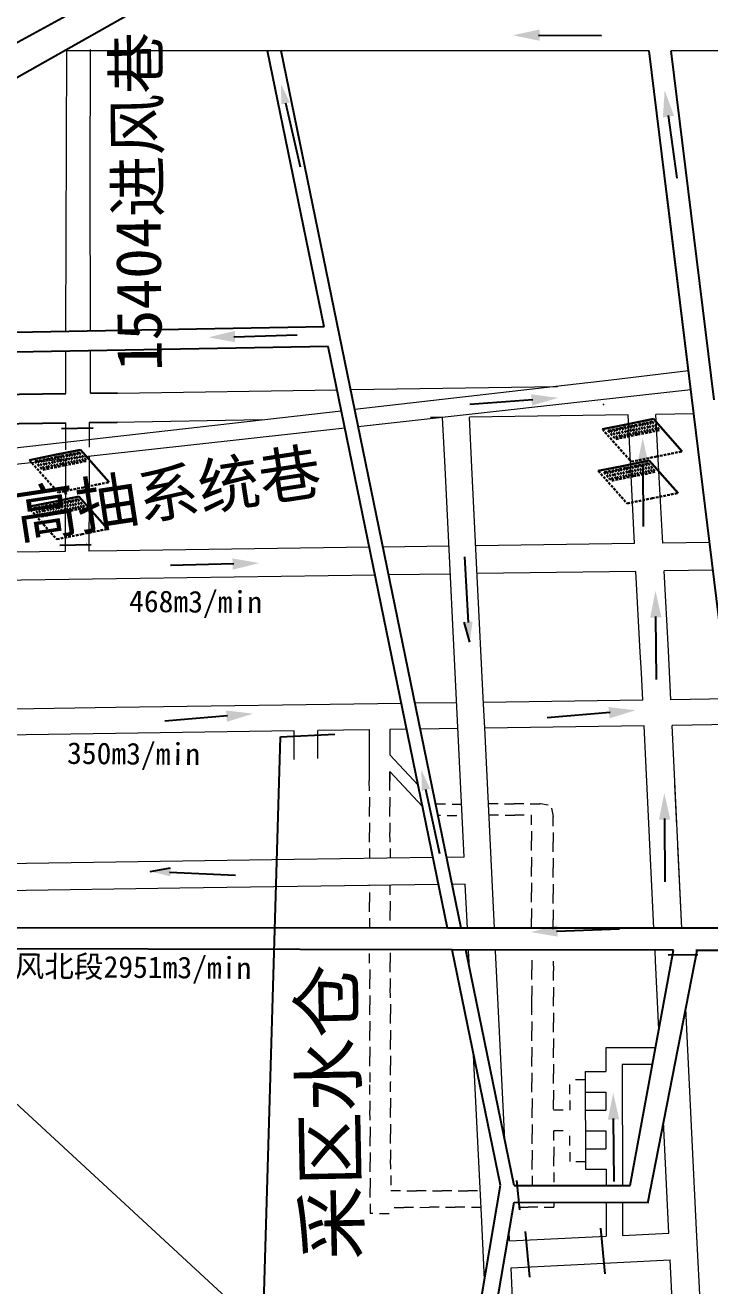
# Model space of a CAD drawing. Header units: millimetres. Extents: x 19725493 to 39459123, y 4133135 to 8271895.
# Drawn here: x 19728712.6 to 19728845.6, y 4135319.8 to 4135564.6 of the extents above; entities that cross this region are included whole.
import ezdxf

# ---------------------------------------------------------------- set-up
doc = ezdxf.new("R2010")
doc.units = ezdxf.units.MM
doc.linetypes.add('HIDDENX2', pattern=[0.75, 0.5, -0.25])
for name, color, linetype in [('2m等高线', 37, 'Continuous'), ('主要大巷', 7, 'Continuous'), ('图符号', 90, 'Continuous'), ('岩巷', 30, 'Continuous'), ('未掘巷道', 7, 'Continuous'), ('次要巷道', 7, 'Continuous'), ('次要巷道注记', 7, 'Continuous'), ('煤巷', 7, 'Continuous')]:
    doc.layers.add(name, color=color, linetype=linetype)
doc.styles.add('宋体', font='')
doc.styles.get('宋体').set_extended_font_data('SimSun')
doc.linetypes.add('井田边界线', pattern='A,40,-2,[133,煤矿线型.shx,S=1,R=0,X=0,Y=0],-4', length=46)

msp = doc.modelspace()

# ---------------------------------------------------------------- hatches: boundary and pattern name
at = {"ltscale": 6}
for color, points in [(1, [(19728762.42, 4135549.17), (19728764.04, 4135549.57), (19728762.29, 4135553.22)]), (5, [(19728799.55, 4135448.77), (19728797.88, 4135448.66), (19728798.98, 4135444.76)]), (1, [(19728789.67, 4135415.88), (19728791.3, 4135416.25), (19728789.6, 4135419.93)]), (5, [(19728740.82, 4135399.28), (19728740.87, 4135400.95), (19728736.88, 4135400.24)])]:
    msp.add_hatch(color=color, dxfattribs=at).paths.add_polyline_path(points)
at = {"layer": '2m等高线', "linetype": '井田边界线'}
for color, points in [(1, [(19728812.56, 4135561.54), (19728812.56, 4135563.73), (19728807.36, 4135562.61)]), (1, [(19728836.52, 4135546.66), (19728838.69, 4135546.97), (19728836.86, 4135551.96)]), (1, [(19728753.42, 4135503.01), (19728753.35, 4135505.21), (19728748.2, 4135503.94)]), (1, [(19728810.92, 4135492.89), (19728811.1, 4135490.7), (19728816.19, 4135492.21)]), (1, [(19728831.55, 4135479.25), (19728833.75, 4135479.28), (19728832.59, 4135484.46)]), (1, [(19728752.89, 4135461.03), (19728752.96, 4135458.84), (19728758.12, 4135460.11)]), (1, [(19728834.05, 4135449.54), (19728836.24, 4135449.56), (19728835.08, 4135454.74)]), (1, [(19728751.64, 4135431.49), (19728751.84, 4135429.3), (19728756.91, 4135430.88)]), (1, [(19728825.95, 4135432.16), (19728826.16, 4135429.97), (19728831.23, 4135431.54)]), (1, [(19728835.76, 4135410.27), (19728837.96, 4135410.29), (19728836.8, 4135415.48)]), (5, [(19728816.08, 4135387.58), (19728815.99, 4135389.78), (19728810.84, 4135388.46)]), (1, [(19728825.83, 4135352.05), (19728828.03, 4135352.07), (19728826.86, 4135357.25)])]:
    msp.add_hatch(color=color, dxfattribs=at).paths.add_polyline_path(points)

# ---------------------------------------------------------------- linework, layer by layer
for p, q in [((19728783.82, 4135600.93), (19728602.77, 4135502.01)), ((19728784.77, 4135596), (19728620.39, 4135503.29)), ((19728770.7, 4135505.98), (19728759.67, 4135559.62)), ((19728797.35, 4135389.24), (19728762.34, 4135559.62)), ((19728842.27, 4135491.17), (19728833.88, 4135559.62)), ((19728846.45, 4135491.8), (19728838.14, 4135559.62)), ((19728857.09, 4135370.15), (19728837.22, 4135532.33)), ((19728770.7, 4135505.98), (19728584.66, 4135502.65)), ((19728771.47, 4135502.19), (19728584.92, 4135498.85)), ((19728794.68, 4135389.24), (19728771.47, 4135502.19)), ((19728705.9, 4135492.85), (19728720.5, 4135493.05)), ((19728705.9, 4135492.85), (19728720.5, 4135493.05)), ((19728725.34, 4135493.12), (19728730.5, 4135493.2)), ((19728725.34, 4135493.12), (19728730.5, 4135493.2)), ((19728705.89, 4135487.15), (19728720.48, 4135487.35)), ((19728719.69, 4135486.28), (19728725.82, 4135486.38)), ((19728725.08, 4135487.42), (19728730.48, 4135487.5)), ((19728719.34, 4135463.61), (19728725.47, 4135463.71)), ((19728758.51, 4135300.26), (19728762.25, 4135426.39)), ((19728762.25, 4135426.39), (19728772.76, 4135426.88)), ((19728794.68, 4135389.24), (19728575.41, 4135389.34)), ((19728854.75, 4135389.22), (19728794.68, 4135389.24)), ((19728795.55, 4135385.01), (19728515.67, 4135385.59)), ((19728838.57, 4135384.92), (19728795.55, 4135385.01)), ((19728804.95, 4135339.28), (19728795.55, 4135385.01)), ((19728807.61, 4135339.27), (19728798.22, 4135385)), ((19728830.16, 4135339.25), (19728838.57, 4135384.92)), ((19728833.61, 4135335.8), (19728843.2, 4135384.91)), ((19728843.3, 4135384.03, -0.14), (19728837.52, 4135383.99, -0.14)), ((19728855.28, 4135384.88), (19728842.9, 4135384.91)), ((19728808.7, 4135334.51), (19728808.17, 4135340.25)), ((19728759.15, 4135067.49), (19728804.95, 4135339.28)), ((19728807.61, 4135339.27), (19728830.16, 4135339.25)), ((19728762.17, 4135070.4), (19728807.6, 4135336)), ((19728807.6, 4135336), (19728833.64, 4135335.92)), ((19728810.67, 4135321.44), (19728809.84, 4135330.33)), ((19728825.28, 4135322.09), (19728824.46, 4135330.98))]:
    msp.add_line(p, q)
at = {"lineweight": 20}
msp.add_line((19728997.19, 4135090.98, 952.25), (19728501.94, 4135547.9, 476.13), dxfattribs=at)
at = {"lineweight": 30}
for p, q in [((19728829.72, 4135487.1), (19728824.77, 4135486.1)), ((19728834.68, 4135488.11), (19728829.72, 4135487.1)), ((19728834.68, 4135488.11), (19728840.26, 4135481.8)), ((19728723.35, 4135482.13), (19728718.39, 4135481.13)), ((19728723.35, 4135482.13), (19728728.93, 4135475.82)), ((19728718.39, 4135481.13), (19728713.44, 4135480.13)), ((19728828.92, 4135479.01), (19728823.97, 4135478.01)), ((19728833.88, 4135480.01), (19728828.92, 4135479.01)), ((19728833.88, 4135480.01), (19728839.46, 4135473.71)), ((19728718.12, 4135472.04), (19728713.16, 4135471.04)), ((19728723.07, 4135473.04), (19728718.12, 4135472.04)), ((19728723.07, 4135473.04), (19728728.65, 4135466.73))]:
    msp.add_line(p, q, dxfattribs=at)
at = {"linetype": 'HIDDENX2', "lineweight": 30}
for p, q in [((19728830.08, 4135486.69), (19728825.85, 4135485.84)), ((19728828.54, 4135486.38), (19728830, 4135484.73)), ((19728829.04, 4135486.48), (19728830.5, 4135484.83)), ((19728829.6, 4135486.6), (19728831.06, 4135484.94)), ((19728830.08, 4135486.69), (19728831.55, 4135485.04)), ((19728834.45, 4135487.58), (19728830.22, 4135486.72)), ((19728830.22, 4135486.72), (19728831.69, 4135485.07)), ((19728830.74, 4135486.83), (19728832.2, 4135485.17)), ((19728831.27, 4135486.93), (19728832.73, 4135485.28)), ((19728831.82, 4135487.05), (19728833.29, 4135485.39)), ((19728832.34, 4135487.15), (19728833.8, 4135485.5)), ((19728832.88, 4135487.26), (19728834.34, 4135485.61)), ((19728833.38, 4135487.36), (19728834.84, 4135485.71)), ((19728833.94, 4135487.47), (19728835.4, 4135485.82)), ((19728834.45, 4135487.58), (19728835.92, 4135485.93)), ((19728824.77, 4135486.1), (19728830.35, 4135479.8)), ((19728825.85, 4135485.84), (19728827.31, 4135484.19)), ((19728826.35, 4135485.94), (19728827.82, 4135484.29)), ((19728826.94, 4135486.06), (19728828.41, 4135484.41)), ((19728831.55, 4135485.04), (19728827.31, 4135484.19)), ((19728827.38, 4135486.15), (19728828.84, 4135484.5)), ((19728827.97, 4135486.27), (19728829.43, 4135484.61)), ((19728835.78, 4135485.9), (19728831.55, 4135485.04)), ((19728723.13, 4135481.6), (19728718.89, 4135480.75)), ((19728722.61, 4135481.5), (19728724.07, 4135479.85)), ((19728723.13, 4135481.6), (19728724.59, 4135479.95)), ((19728840.12, 4135481.77), (19728835.3, 4135480.8)), ((19728713.44, 4135480.13), (19728719.02, 4135473.82)), ((19728718.76, 4135480.72), (19728714.52, 4135479.86)), ((19728714.52, 4135479.86), (19728715.98, 4135478.21)), ((19728715.02, 4135479.97), (19728716.49, 4135478.31)), ((19728715.62, 4135480.09), (19728717.08, 4135478.43)), ((19728720.22, 4135479.07), (19728715.98, 4135478.21)), ((19728716.05, 4135480.17), (19728717.51, 4135478.52)), ((19728716.64, 4135480.29), (19728718.1, 4135478.64)), ((19728717.21, 4135480.41), (19728718.67, 4135478.76)), ((19728717.71, 4135480.51), (19728719.17, 4135478.86)), ((19728718.27, 4135480.62), (19728719.73, 4135478.97)), ((19728718.76, 4135480.72), (19728720.22, 4135479.07)), ((19728718.89, 4135480.75), (19728720.36, 4135479.1)), ((19728719.41, 4135480.85), (19728720.87, 4135479.2)), ((19728719.94, 4135480.96), (19728721.41, 4135479.31)), ((19728724.45, 4135479.92), (19728720.22, 4135479.07)), ((19728720.49, 4135481.07), (19728721.96, 4135479.42)), ((19728721.01, 4135481.18), (19728722.47, 4135479.52)), ((19728721.55, 4135481.28), (19728723.01, 4135479.63)), ((19728722.05, 4135481.38), (19728723.51, 4135479.73)), ((19728833.66, 4135479.49), (19728829.43, 4135478.63)), ((19728835.3, 4135480.8), (19728830.35, 4135479.8)), ((19728831.03, 4135478.96), (19728832.49, 4135477.3)), ((19728831.54, 4135479.06), (19728833, 4135477.41)), ((19728832.08, 4135479.17), (19728833.55, 4135477.52)), ((19728832.58, 4135479.27), (19728834.04, 4135477.62)), ((19728833.14, 4135479.38), (19728834.6, 4135477.73)), ((19728833.66, 4135479.49), (19728835.12, 4135477.83)), ((19728823.97, 4135478.01), (19728829.55, 4135471.7)), ((19728829.29, 4135478.6), (19728825.05, 4135477.75)), ((19728825.05, 4135477.75), (19728826.51, 4135476.1)), ((19728825.56, 4135477.85), (19728827.02, 4135476.2)), ((19728826.15, 4135477.97), (19728827.61, 4135476.32)), ((19728830.75, 4135476.95), (19728826.51, 4135476.1)), ((19728826.58, 4135478.06), (19728828.04, 4135476.41)), ((19728827.17, 4135478.18), (19728828.63, 4135476.52)), ((19728827.74, 4135478.29), (19728829.2, 4135476.64)), ((19728828.24, 4135478.39), (19728829.7, 4135476.74)), ((19728828.8, 4135478.51), (19728830.26, 4135476.85)), ((19728829.29, 4135478.6), (19728830.75, 4135476.95)), ((19728829.43, 4135478.63), (19728830.89, 4135476.98)), ((19728829.94, 4135478.74), (19728831.4, 4135477.08)), ((19728830.47, 4135478.84), (19728831.94, 4135477.19)), ((19728834.98, 4135477.81), (19728830.75, 4135476.95)), ((19728723.98, 4135474.82), (19728719.02, 4135473.82)), ((19728728.79, 4135475.79), (19728723.98, 4135474.82)), ((19728718.48, 4135471.63), (19728714.24, 4135470.77)), ((19728718.48, 4135471.63), (19728719.94, 4135469.98)), ((19728722.85, 4135472.51), (19728718.62, 4135471.66)), ((19728718.62, 4135471.66), (19728720.08, 4135470.01)), ((19728719.13, 4135471.76), (19728720.59, 4135470.11)), ((19728719.67, 4135471.87), (19728721.13, 4135470.22)), ((19728720.22, 4135471.98), (19728721.68, 4135470.33)), ((19728720.73, 4135472.09), (19728722.2, 4135470.43)), ((19728721.28, 4135472.19), (19728722.74, 4135470.54)), ((19728721.77, 4135472.29), (19728723.23, 4135470.64)), ((19728722.33, 4135472.41), (19728723.8, 4135470.76)), ((19728722.85, 4135472.51), (19728724.31, 4135470.86)), ((19728834.51, 4135472.71), (19728829.55, 4135471.7)), ((19728839.32, 4135473.68), (19728834.51, 4135472.71)), ((19728713.16, 4135471.04), (19728718.75, 4135464.73)), ((19728714.24, 4135470.77), (19728715.71, 4135469.12)), ((19728714.75, 4135470.88), (19728716.21, 4135469.22)), ((19728715.34, 4135471), (19728716.8, 4135469.34)), ((19728719.94, 4135469.98), (19728715.71, 4135469.12)), ((19728715.77, 4135471.08), (19728717.24, 4135469.43)), ((19728716.36, 4135471.2), (19728717.82, 4135469.55)), ((19728716.93, 4135471.32), (19728718.4, 4135469.67)), ((19728717.43, 4135471.42), (19728718.9, 4135469.77)), ((19728717.99, 4135471.53), (19728719.45, 4135469.88)), ((19728724.17, 4135470.83), (19728719.94, 4135469.98)), ((19728728.51, 4135466.7), (19728723.7, 4135465.73)), ((19728723.7, 4135465.73), (19728718.75, 4135464.73))]:
    msp.add_line(p, q, dxfattribs=at)
at = {"color": 5, "ltscale": 6}
for p, q in [((19728798.98, 4135444.76), (19728797.88, 4135448.66)), ((19728736.88, 4135400.24), (19728740.87, 4135400.95))]:
    msp.add_line(p, q, dxfattribs=at)
at = {"lineweight": 15}
msp.add_point((19728824.96, 4135490.93), dxfattribs=at)
at = {"layer": '2m等高线', "color": 1, "linetype": '井田边界线'}
for p, q in [((19728812.35, 4135562.6), (19728824.61, 4135562.58)), ((19728763.17, 4135549.52), (19728766.08, 4135537.05)), ((19728837.54, 4135547.02), (19728839.23, 4135534.87)), ((19728753.18, 4135504.07), (19728765.44, 4135504.42)), ((19728811.22, 4135491.84), (19728798.99, 4135490.93)), ((19728832.61, 4135479.47), (19728832.7, 4135467.21)), ((19728753.13, 4135459.97), (19728740.88, 4135459.62)), ((19728835.11, 4135449.76), (19728835.19, 4135437.49)), ((19728751.94, 4135430.45), (19728739.73, 4135429.39)), ((19728826.26, 4135431.11), (19728814.04, 4135430.05)), ((19728790.43, 4135416.22), (19728793.13, 4135403.7)), ((19728836.83, 4135410.49), (19728836.91, 4135398.23)), ((19728826.89, 4135352.27), (19728826.97, 4135340))]:
    msp.add_line(p, q, dxfattribs=at)
at = {"layer": '2m等高线', "color": 5, "linetype": '井田边界线'}
for p, q in [((19728798.75, 4135448.56), (19728798.05, 4135461.34)), ((19728740.68, 4135400.1), (19728753.47, 4135399.54)), ((19728815.83, 4135388.64), (19728828.08, 4135389.09))]:
    msp.add_line(p, q, dxfattribs=at)
at = {"layer": '图符号', "color": 0, "lineweight": 35}
msp.add_line((19728720.56, 4135473.42), (19728720.27, 4135474.73), dxfattribs=at)
at = {"layer": '岩巷', "color": 0, "lineweight": 20}
for p, q in [((19728759.67, 4135559.62), (19728720.26, 4135559.62)), ((19728833.88, 4135559.62), (19728759.67, 4135559.62)), ((19728866.98, 4135559.62), (19728838.14, 4135559.62)), ((19728826.44, 4135495.68), (19728841.49, 4135497.51)), ((19728776.64, 4135490), (19728826.44, 4135495.68)), ((19728777.33, 4135486.66), (19728841.94, 4135493.81)), ((19728663.69, 4135477.11), (19728774.04, 4135489.7)), ((19728651.42, 4135472.74), (19728774.72, 4135486.37))]:
    msp.add_line(p, q, dxfattribs=at)
at = {"layer": '未掘巷道', "color": 0, "lineweight": 20}
for p, q in [((19728779.49, 4135415.92), (19728779.48, 4135417.8)), ((19728783.49, 4135415.93), (19728783.48, 4135417.81)), ((19728779.49, 4135414.67), (19728779.49, 4135412.8)), ((19728783.49, 4135414.68), (19728783.49, 4135412.81)), ((19728794.3, 4135413.32), (19728792.42, 4135413.32)), ((19728795.55, 4135413.32), (19728797.37, 4135413.33)), ((19728804.49, 4135413.34), (19728802.62, 4135413.34)), ((19728805.74, 4135413.34), (19728807.62, 4135413.35)), ((19728809.49, 4135413.35), (19728807.62, 4135413.35)), ((19728810.74, 4135413.36), (19728812.62, 4135413.36)), ((19728812.73, 4135413.35), (19728812.62, 4135413.36)), ((19728814.23, 4135413.09), (19728812.73, 4135413.35)), ((19728779.5, 4135410.92), (19728779.49, 4135412.8)), ((19728783.5, 4135410.93), (19728783.49, 4135412.81)), ((19728793.34, 4135411.12), (19728792.85, 4135411.12)), ((19728794.59, 4135411.12), (19728796.47, 4135411.13)), ((19728804.6, 4135411.14), (19728802.73, 4135411.14)), ((19728805.85, 4135411.15), (19728807.73, 4135411.15)), ((19728809.6, 4135411.15), (19728807.73, 4135411.15)), ((19728810.85, 4135411.16), (19728810.97, 4135411.16)), ((19728810.98, 4135409.28), (19728810.97, 4135411.16)), ((19728814.89, 4135412.51), (19728815.17, 4135410.91)), ((19728815.17, 4135410.79), (19728815.17, 4135410.91)), ((19728815.18, 4135409.04), (19728815.17, 4135410.79)), ((19728779.5, 4135409.67), (19728779.5, 4135407.8)), ((19728783.5, 4135409.68), (19728783.5, 4135407.81)), ((19728810.98, 4135408.03), (19728810.98, 4135406.16)), ((19728779.51, 4135405.92), (19728779.5, 4135407.8)), ((19728783.51, 4135405.93), (19728783.5, 4135407.81)), ((19728810.99, 4135404.28), (19728810.98, 4135406.16)), ((19728815.18, 4135407.79), (19728815.18, 4135405.91)), ((19728815.19, 4135404.04), (19728815.18, 4135405.91)), ((19728779.51, 4135404.67), (19728779.51, 4135402.8)), ((19728783.51, 4135404.68), (19728783.51, 4135402.81)), ((19728810.99, 4135403.03), (19728810.99, 4135401.16)), ((19728811, 4135399.28), (19728810.99, 4135401.16)), ((19728815.19, 4135402.79), (19728815.19, 4135400.91)), ((19728815.2, 4135399.04), (19728815.19, 4135400.91)), ((19728779.52, 4135397.42), (19728779.52, 4135397.5)), ((19728779.53, 4135396.17), (19728779.53, 4135394.3)), ((19728783.53, 4135395.68), (19728783.52, 4135397.56)), ((19728811, 4135398.03), (19728811, 4135396.16)), ((19728811.01, 4135394.28), (19728811, 4135396.16)), ((19728815.2, 4135397.79), (19728815.2, 4135395.91)), ((19728815.21, 4135394.04), (19728815.2, 4135395.91)), ((19728779.53, 4135392.42), (19728779.53, 4135394.3)), ((19728783.53, 4135394.43), (19728783.53, 4135392.56)), ((19728779.54, 4135391.17), (19728779.54, 4135389.3)), ((19728783.54, 4135390.68), (19728783.53, 4135392.56)), ((19728811.01, 4135393.03), (19728811.01, 4135391.16)), ((19728811.02, 4135389.28), (19728811.01, 4135391.16)), ((19728815.21, 4135392.79), (19728815.21, 4135390.91)), ((19728815.22, 4135389.04), (19728815.21, 4135390.91)), ((19728779.55, 4135382.42), (19728779.55, 4135384.3)), ((19728783.55, 4135384.43), (19728783.55, 4135382.56)), ((19728779.56, 4135381.17), (19728779.56, 4135379.3)), ((19728783.56, 4135380.68), (19728783.55, 4135382.56)), ((19728811.03, 4135383.03), (19728811.03, 4135381.16)), ((19728811.04, 4135379.28), (19728811.03, 4135381.16)), ((19728815.23, 4135382.79), (19728815.24, 4135380.91)), ((19728779.56, 4135377.42), (19728779.56, 4135379.3)), ((19728783.56, 4135379.43), (19728783.56, 4135377.56)), ((19728815.24, 4135379.04), (19728815.24, 4135380.91)), ((19728779.57, 4135376.17), (19728779.57, 4135374.3)), ((19728783.57, 4135375.68), (19728783.56, 4135377.56)), ((19728811.04, 4135378.03), (19728811.04, 4135376.16)), ((19728811.05, 4135374.28), (19728811.04, 4135376.16)), ((19728815.24, 4135377.79), (19728815.25, 4135375.91)), ((19728779.57, 4135372.42), (19728779.57, 4135374.3)), ((19728783.57, 4135374.43), (19728783.57, 4135372.56)), ((19728811.05, 4135372.37), (19728811.05, 4135374.25)), ((19728815.25, 4135374.04), (19728815.25, 4135375.91)), ((19728783.58, 4135370.68), (19728783.57, 4135372.56)), ((19728815.25, 4135372.79), (19728815.26, 4135370.91)), ((19728779.58, 4135371.17), (19728779.58, 4135369.3)), ((19728779.58, 4135367.42), (19728779.58, 4135369.3)), ((19728783.58, 4135369.43), (19728783.58, 4135367.56)), ((19728811.06, 4135371.12), (19728811.06, 4135369.25)), ((19728811.06, 4135367.37), (19728811.06, 4135369.25)), ((19728815.26, 4135369.04), (19728815.26, 4135370.91)), ((19728783.59, 4135365.68), (19728783.58, 4135367.56)), ((19728815.26, 4135367.79), (19728815.27, 4135365.91)), ((19728779.59, 4135366.17), (19728779.59, 4135364.3)), ((19728779.59, 4135362.42), (19728779.59, 4135364.3)), ((19728783.59, 4135364.43), (19728783.59, 4135362.56)), ((19728811.07, 4135366.12), (19728811.07, 4135364.25)), ((19728811.07, 4135362.37), (19728811.07, 4135364.25)), ((19728815.27, 4135364.04), (19728815.27, 4135365.91)), ((19728783.6, 4135360.68), (19728783.59, 4135362.56)), ((19728815.27, 4135362.79), (19728815.28, 4135360.91)), ((19728779.6, 4135361.17), (19728779.6, 4135359.3)), ((19728783.6, 4135359.43), (19728783.6, 4135359.31)), ((19728783.6, 4135357.43), (19728783.6, 4135359.31)), ((19728811.08, 4135361.12), (19728811.08, 4135359.25)), ((19728811.08, 4135357.37), (19728811.08, 4135359.25)), ((19728815.28, 4135359.04), (19728815.28, 4135360.91)), ((19728819.56, 4135359.83), (19728821.43, 4135359.84)), ((19728779.61, 4135356.91), (19728779.6, 4135358.78)), ((19728815.28, 4135357.79), (19728815.29, 4135355.91)), ((19728818.44, 4135357), (19728818.44, 4135358.88)), ((19728779.61, 4135355.66), (19728779.61, 4135353.78)), ((19728783.61, 4135356.18), (19728783.61, 4135354.31)), ((19728783.61, 4135352.43), (19728783.61, 4135354.31)), ((19728811.09, 4135356.12), (19728811.09, 4135354.25)), ((19728811.09, 4135352.37), (19728811.09, 4135354.25)), ((19728815.29, 4135354.04), (19728815.29, 4135355.91)), ((19728818.44, 4135355.75), (19728818.45, 4135353.88)), ((19728779.62, 4135351.91), (19728779.61, 4135353.78)), ((19728817.17, 4135353.88), (19728815.29, 4135353.87)), ((19728818.42, 4135353.88), (19728818.45, 4135353.88)), ((19728779.62, 4135350.66), (19728779.62, 4135348.78)), ((19728783.62, 4135351.18), (19728783.62, 4135349.31)), ((19728783.62, 4135347.43), (19728783.62, 4135349.31)), ((19728811.1, 4135351.12), (19728811.1, 4135349.25)), ((19728811.1, 4135347.37), (19728811.1, 4135349.25)), ((19728817.17, 4135349.88), (19728815.3, 4135349.87)), ((19728815.3, 4135348), (19728815.3, 4135349.87)), ((19728818.42, 4135349.88), (19728818.46, 4135349.88)), ((19728779.63, 4135346.91), (19728779.62, 4135348.78)), ((19728818.46, 4135347), (19728818.46, 4135348.88)), ((19728779.63, 4135345.66), (19728779.63, 4135343.78)), ((19728783.63, 4135346.18), (19728783.63, 4135344.31)), ((19728783.64, 4135342.43), (19728783.63, 4135344.31)), ((19728811.11, 4135346.12), (19728811.11, 4135344.25)), ((19728815.3, 4135346.75), (19728815.31, 4135344.87)), ((19728815.31, 4135343), (19728815.31, 4135344.87)), ((19728818.46, 4135345.75), (19728818.47, 4135343.88)), ((19728779.64, 4135341.91), (19728779.63, 4135343.78)), ((19728811.11, 4135342.37), (19728811.11, 4135344.25)), ((19728819.59, 4135343.88), (19728821.47, 4135343.89)), ((19728779.64, 4135340.66), (19728779.64, 4135338.78)), ((19728783.64, 4135341.18), (19728783.64, 4135339.31)), ((19728811.12, 4135341.12), (19728811.12, 4135339.25)), ((19728815.31, 4135341.75), (19728815.32, 4135339.87)), ((19728779.65, 4135336.91), (19728779.64, 4135338.78)), ((19728785.52, 4135338.2), (19728783.64, 4135338.19)), ((19728786.77, 4135338.2), (19728788.64, 4135338.2)), ((19728790.52, 4135338.21), (19728788.64, 4135338.2)), ((19728791.77, 4135338.21), (19728793.64, 4135338.21)), ((19728795.52, 4135338.22), (19728793.64, 4135338.21)), ((19728796.77, 4135338.22), (19728798.64, 4135338.22)), ((19728800.52, 4135338.23), (19728798.64, 4135338.22)), ((19728779.65, 4135335.66), (19728779.65, 4135333.78)), ((19728784.31, 4135334.99), (19728786.19, 4135335)), ((19728788.06, 4135335), (19728786.19, 4135335)), ((19728789.31, 4135335), (19728791.19, 4135335.01)), ((19728793.06, 4135335.01), (19728791.19, 4135335.01)), ((19728794.31, 4135335.01), (19728796.19, 4135335.02)), ((19728798.06, 4135335.02), (19728796.19, 4135335.02)), ((19728799.31, 4135335.02), (19728801.19, 4135335.03)), ((19728808.45, 4135335.04), (19728810.33, 4135335.05)), ((19728812.2, 4135335.05), (19728810.33, 4135335.05)), ((19728813.45, 4135335.05), (19728815.33, 4135335.06)), ((19728815.34, 4135336.06), (19728815.33, 4135335.06)), ((19728780.18, 4135333.78), (19728779.65, 4135333.78)), ((19728781.43, 4135333.79), (19728783.31, 4135333.79))]:
    msp.add_line(p, q, dxfattribs=at)
at = {"layer": '煤巷', "color": 0, "lineweight": 20}
for p, q in [((19728720.54, 4135505.08), (19728720.69, 4135559.83)), ((19728725.22, 4135534), (19728725.32, 4135559.83)), ((19728725.31, 4135505.17), (19728725.22, 4135534.59)), ((19728720.5, 4135493.05), (19728720.52, 4135501.28)), ((19728725.34, 4135493.12), (19728725.32, 4135501.37)), ((19728730.53, 4135493.11), (19728773.21, 4135493.76)), ((19728775.86, 4135493.81), (19728816.05, 4135494.42)), ((19728829.77, 4135488.92), (19728798.96, 4135488.48)), ((19728831, 4135463.94), (19728829.77, 4135488.92)), ((19728842.52, 4135489.1), (19728835.14, 4135489)), ((19728835.67, 4135479.13), (19728835.14, 4135489)), ((19728720.48, 4135487.35), (19728720.47, 4135482.11)), ((19728725.08, 4135487.42), (19728725.07, 4135482.64)), ((19728758.65, 4135487.9), (19728730.22, 4135487.43)), ((19728793.72, 4135488.4), (19728791.36, 4135488.37)), ((19728794.19, 4135478.67), (19728793.72, 4135488.4)), ((19728799.43, 4135478.72), (19728798.96, 4135488.48)), ((19728720.46, 4135480.37), (19728720.41, 4135462.35)), ((19728725.06, 4135480.88), (19728725.04, 4135473.74)), ((19728836.48, 4135464.01), (19728835.67, 4135479.13)), ((19728797.88, 4135403), (19728794.19, 4135478.67)), ((19728800.46, 4135457.6), (19728799.43, 4135478.72)), ((19728725.04, 4135473.74), (19728725.01, 4135462.42)), ((19728720.41, 4135462.35), (19728710.41, 4135462.21)), ((19728724.51, 4135463.81), (19728724.49, 4135463.81)), ((19728730.41, 4135462.49), (19728725.01, 4135462.42)), ((19728779.49, 4135463.2), (19728730.44, 4135462.48)), ((19728794.93, 4135463.42), (19728782.14, 4135463.23)), ((19728831, 4135463.94), (19728800.18, 4135463.49)), ((19728845.58, 4135464.14), (19728836.48, 4135464.01)), ((19728734.99, 4135457.12), (19728705.8, 4135456.7)), ((19728780.6, 4135457.77), (19728734.99, 4135457.12)), ((19728795.2, 4135457.98), (19728783.26, 4135457.81)), ((19728831.29, 4135458.5), (19728800.44, 4135458.06)), ((19728801.68, 4135432.72), (19728800.46, 4135457.6)), ((19728832.08, 4135442.81), (19728831.29, 4135458.5)), ((19728846.24, 4135458.71), (19728836.77, 4135458.58)), ((19728837.6, 4135443.08), (19728836.77, 4135458.58)), ((19728832.37, 4135438.82), (19728832.08, 4135442.81)), ((19728838.07, 4135433.59), (19728837.6, 4135443.08)), ((19728832.62, 4135433.5), (19728832.37, 4135438.82)), ((19728785.72, 4135432.84), (19728730.24, 4135432.05)), ((19728796.42, 4135433), (19728788.38, 4135432.88)), ((19728832.62, 4135433.52), (19728801.66, 4135433.07)), ((19728801.9, 4135428.12), (19728801.68, 4135432.72)), ((19728849.3, 4135433.76), (19728838.07, 4135433.59)), ((19728730.24, 4135432.05), (19728710.32, 4135431.76)), ((19728779.46, 4135427.74), (19728769.46, 4135427.6)), ((19728769.47, 4135422.17), (19728769.46, 4135427.6)), ((19728779.46, 4135427.8), (19728779.48, 4135417.8)), ((19728786.75, 4135427.85), (19728783.46, 4135427.8)), ((19728783.46, 4135427.8), (19728783.47, 4135422.88)), ((19728796.66, 4135427.99), (19728789.41, 4135427.88)), ((19728832.87, 4135428.51), (19728801.9, 4135428.06)), ((19728802.42, 4135417.37), (19728801.9, 4135428.12)), ((19728834.78, 4135389.2), (19728832.87, 4135428.51)), ((19728849.91, 4135428.75), (19728838.31, 4135428.58)), ((19728840.23, 4135389.2), (19728838.31, 4135428.58)), ((19728764.86, 4135427.53), (19728708.5, 4135426.72)), ((19728764.87, 4135421.95), (19728764.86, 4135427.53)), ((19728788.98, 4135416.99), (19728783.47, 4135422.88)), ((19728783.48, 4135419.65), (19728783.48, 4135417.81)), ((19728783.48, 4135417.81), (19728783.48, 4135419.65)), ((19728783.48, 4135419.65), (19728789.83, 4135412.87)), ((19728803.8, 4135389.2), (19728802.42, 4135417.37)), ((19728839.26, 4135409.12), (19728838.87, 4135417.11)), ((19728792.42, 4135413.32), (19728792.39, 4135413.35)), ((19728840.23, 4135389.2), (19728839.45, 4135405.12)), ((19728764.91, 4135402.53), (19728708.55, 4135401.72)), ((19728791.87, 4135402.92), (19728764.91, 4135402.53)), ((19728797.88, 4135403), (19728794.53, 4135402.95)), ((19728742.69, 4135396.97), (19728708.57, 4135396.48)), ((19728792.95, 4135397.69), (19728742.69, 4135396.97)), ((19728798.13, 4135397.77), (19728795.6, 4135397.73)), ((19728798.55, 4135389.2), (19728798.13, 4135397.77)), ((19728798.92, 4135381.57), (19728798.76, 4135384.81)), ((19728805.8, 4135348.1), (19728804.01, 4135384.81)), ((19728835.09, 4135382.88), (19728835, 4135384.81)), ((19728835.74, 4135369.57), (19728835.09, 4135382.88)), ((19728843.08, 4135330.64), (19728840.99, 4135373.6)), ((19728800.69, 4135345.2), (19728799.75, 4135364.58)), ((19728835.08, 4135365.97), (19728825.42, 4135365.95)), ((19728825.42, 4135365.95), (19728825.43, 4135361.39)), ((19728834.49, 4135362.77), (19728828.63, 4135362.76)), ((19728828.63, 4135362.76), (19728828.68, 4135339.25)), ((19728821.43, 4135361.39), (19728825.43, 4135361.39)), ((19728821.43, 4135361.39), (19728821.47, 4135342.39)), ((19728821.44, 4135357.39), (19728825.44, 4135357.39)), ((19728825.44, 4135357.39), (19728825.45, 4135353.89)), ((19728821.45, 4135353.89), (19728825.45, 4135353.89)), ((19728837.67, 4135329.99), (19728836.61, 4135351.67)), ((19728821.46, 4135349.89), (19728825.46, 4135349.89)), ((19728825.46, 4135349.89), (19728825.46, 4135346.39)), ((19728801.33, 4135332.22), (19728800.69, 4135345.2)), ((19728821.46, 4135346.39), (19728825.46, 4135346.39)), ((19728821.47, 4135342.39), (19728825.47, 4135342.39)), ((19728825.47, 4135342.39), (19728825.48, 4135339.25)), ((19728825.48, 4135335.95), (19728825.5, 4135329.39)), ((19728828.68, 4135335.94), (19728828.7, 4135329.55)), ((19728801.87, 4135321.02), (19728801.33, 4135332.22)), ((19728806.75, 4135328.48), (19728806.66, 4135330.47)), ((19728828.7, 4135329.55), (19728837.68, 4135329.99)), ((19728844.42, 4135303.24), (19728843.08, 4135330.64)), ((19728806.75, 4135328.48), (19728825.5, 4135329.39)), ((19728807.01, 4135323.29), (19728837.93, 4135324.79)), ((19728838.99, 4135302.98), (19728837.92, 4135324.79)), ((19728809.24, 4135277.54), (19728807.01, 4135323.29))]:
    msp.add_line(p, q, dxfattribs=at)

# ---------------------------------------------------------------- texts
at = {"layer": '主要大巷', "color": 0, "lineweight": 20, "style": '宋体'}
for s, height, rotation, p in [('15404高抽系统巷', 8.787, 8.6744, (19728681.84, 4135460.28)), (' 采区水仓', 10.545, 91.1311, (19728777.71, 4135317.68))]:
    msp.add_text(s, height=height, rotation=rotation, dxfattribs=at).set_placement(p)
at = {"layer": '次要巷道', "color": 0, "lineweight": 20, "style": '宋体'}
msp.add_text('15404进风巷', height=8.787, rotation=90.5375, dxfattribs=at).set_placement((19728739.19, 4135497.41))
at = {"layer": '次要巷道注记', "color": 0, "lineweight": 20, "style": '宋体'}
for s, p in [('468m3/min', (19728732.8, 4135450.63)), ('350m3/min', (19728720.75, 4135421.12)), ('8#煤南回风北段2951m3/min', (19728687.57, 4135380))]:
    msp.add_text(s, height=4.218, rotation=359.4596, dxfattribs=at).set_placement(p)

doc.saveas('drawing.dxf')
